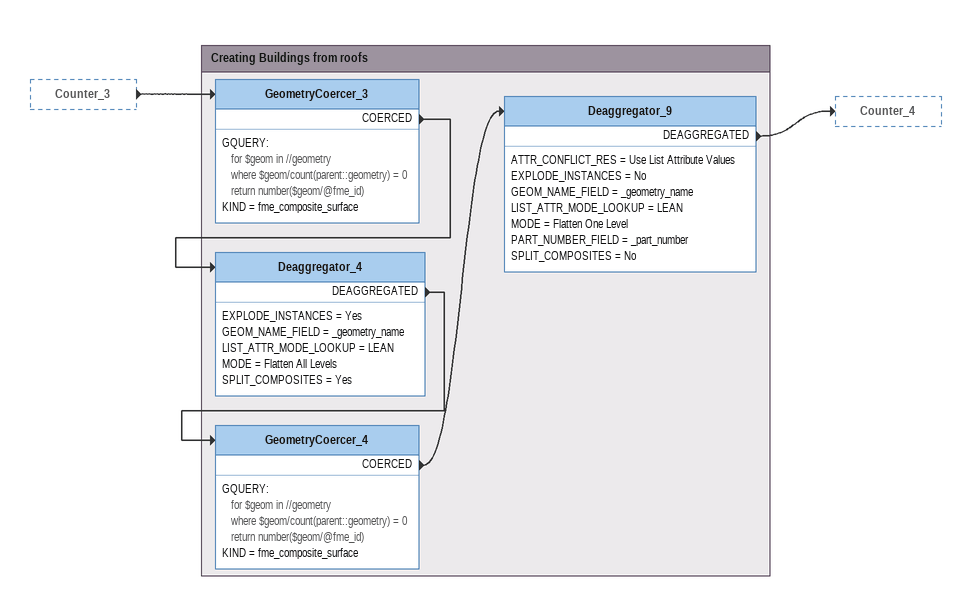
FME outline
Counter_3 [outside]
    -> GeometryCoercer_3

Bookmark: Creating Buildings from roofs
GeometryCoercer_3
    GQUERY:
      for $geom in //geometry
      where $geom/count(parent::geometry) = 0
      return number($geom/@fme_id)
    KIND = fme_composite_surface
    COERCED -> Deaggregator_4
Deaggregator_4
    EXPLODE_INSTANCES = Yes
    GEOM_NAME_FIELD = _geometry_name
    LIST_ATTR_MODE_LOOKUP = LEAN
    MODE = Flatten All Levels
    SPLIT_COMPOSITES = Yes
    DEAGGREGATED -> GeometryCoercer_4
GeometryCoercer_4
    GQUERY:
      for $geom in //geometry
      where $geom/count(parent::geometry) = 0
      return number($geom/@fme_id)
    KIND = fme_composite_surface
    COERCED -> Deaggregator_9
Deaggregator_9
    ATTR_CONFLICT_RES = Use List Attribute Values
    EXPLODE_INSTANCES = No
    GEOM_NAME_FIELD = _geometry_name
    LIST_ATTR_MODE_LOOKUP = LEAN
    MODE = Flatten One Level
    PART_NUMBER_FIELD = _part_number
    SPLIT_COMPOSITES = No
    DEAGGREGATED -> Counter_4
